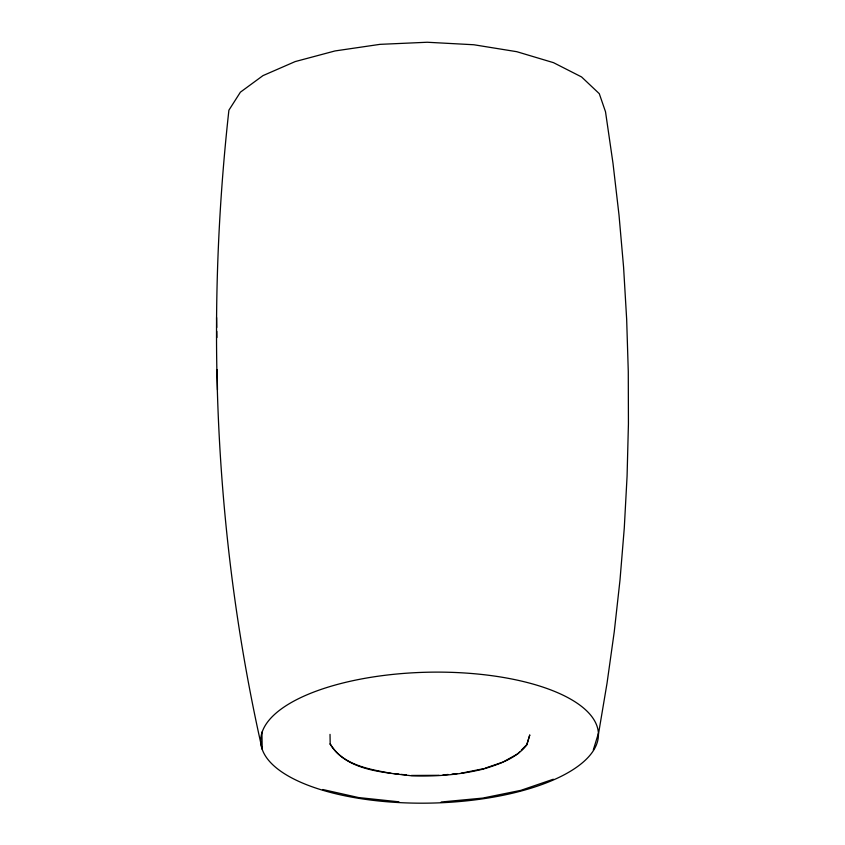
<?xml version="1.0" encoding="UTF-8"?>
<svg xmlns="http://www.w3.org/2000/svg" width="845" height="845" viewBox="0 0 845 845"><rect width="100%" height="100%" fill="white"/><g stroke="black" fill="none" stroke-linecap="round" stroke-linejoin="round"><path stroke-width="1.27" d="M262.161 749.23C214.915 540.156 205.303 323.043 228.9 110.188L240.402 92.168L262.975 75.617L295.19 61.579L335.032 50.943L379.996 44.352L427.253 42.25L473.834 44.753L516.823 51.703L553.507 62.667L581.582 76.958L599.285 93.679L605.516 111.772L612.995 163.296L619.015 215.105L623.578 267.115L626.663 319.283L628.279 371.525L628.427 423.799L627.085 476.02L624.275 528.136L619.998 580.082L614.252 631.785L607.037 683.193L598.44 734.242A168.905 65.456 -1.2 0 1 346.027 796.032A168.905 65.456 -1.2 0 1 344.242 682.675A168.905 65.456 -1.2 0 1 598.44 734.242M593.327 749.895L598.376 733.513M519.517 752.018L517.689 753.867L504.169 761.408M521.333 750.17L526.794 744.625L529.794 734.896L526.805 744.931C516.263 758.419 499.532 764.038 483.784 768.95C460.124 774.823 435.703 776.724 411.378 775.773C383.482 772.267 346.545 770.777 330.184 744.107L330.173 743.79C342.193 764.947 369.286 769.309 391.203 773.333M484.988 768.221L503.05 762.042M553.327 779.227L520.879 790.339L482.696 798.092L441.185 802M461.106 773.238L483.784 768.633M439.051 775.319L411.367 775.456M442.949 774.949L448.135 774.464M452.033 774.094L457.219 773.608M393.728 773.597L398.766 774.126M401.291 774.4L406.329 774.928M398.935 801.82L358.607 797.564L322.737 789.505M330.025 734.368L330.184 744.107M261.929 732.097L262.193 748.501M216.573 317.551L216.732 327.543M216.795 331.293L216.89 337.546M217.154 369.793L217.471 389.841"/></g></svg>
